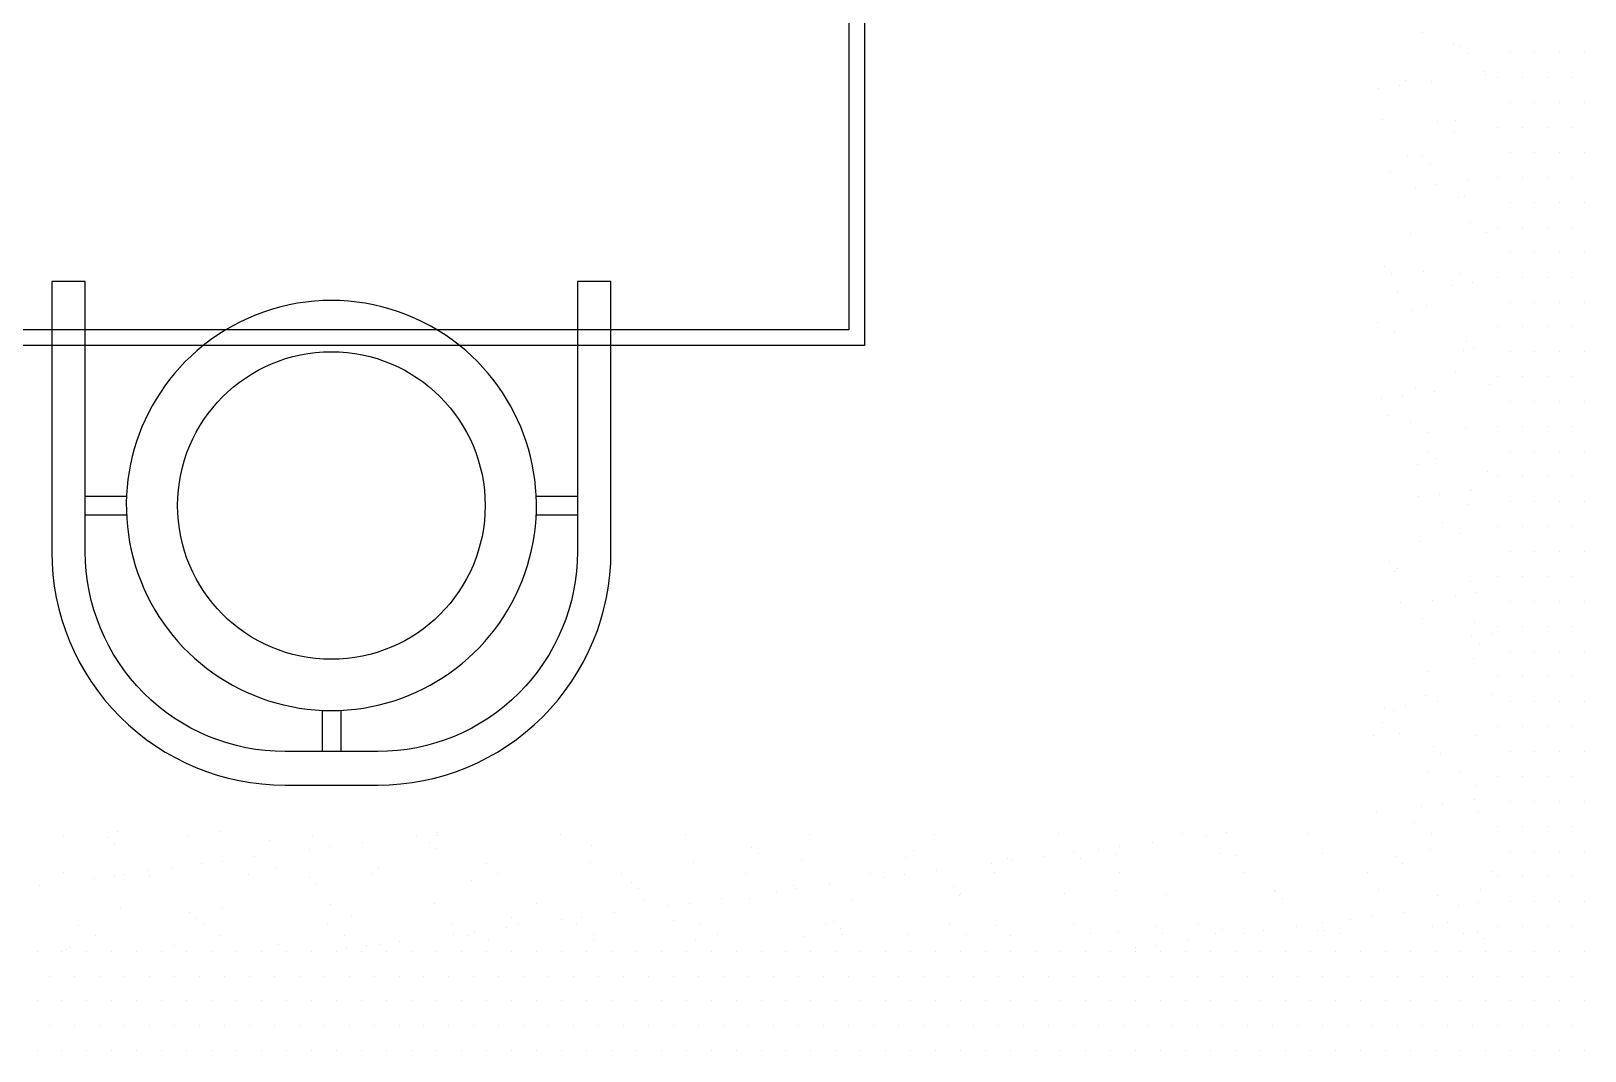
# Model space of a CAD drawing. Extents: x 10.8 to 13.68, y 40.59 to 42.54.
# Drawn here: x 12.511 to 13.678, y 40.594 to 41.36 of the extents above; entities that cross this region are included whole.
import ezdxf

# ---------------------------------------------------------------- set-up
doc = ezdxf.new("R2010")
doc.units = 0
doc.header["$LTSCALE"] = 0.5
doc.layers.get('0').update_dxf_attribs({"linetype": 'CONTINUOUS'})

# ---------------------------------------------------------------- blocks, each defined once
blk = doc.blocks.new('*X0')
at = {"color": 0}
for p, q in [((13.621875, 41.34375), (13.621875, 41.34375)), ((13.640625, 41.34375), (13.640625, 41.34375)), ((13.659375, 41.34375), (13.659375, 41.34375)), ((13.678125, 41.34375), (13.678125, 41.34375)), ((13.6125, 41.325), (13.6125, 41.325)), ((13.63125, 41.325), (13.63125, 41.325)), ((13.65, 41.325), (13.65, 41.325)), ((13.66875, 41.325), (13.66875, 41.325)), ((13.621875, 41.30625), (13.621875, 41.30625)), ((13.640625, 41.30625), (13.640625, 41.30625)), ((13.659375, 41.30625), (13.659375, 41.30625)), ((13.678125, 41.30625), (13.678125, 41.30625)), ((13.6125, 41.2875), (13.6125, 41.2875)), ((13.63125, 41.2875), (13.63125, 41.2875)), ((13.65, 41.2875), (13.65, 41.2875)), ((13.66875, 41.2875), (13.66875, 41.2875)), ((13.621875, 41.26875), (13.621875, 41.26875)), ((13.640625, 41.26875), (13.640625, 41.26875)), ((13.659375, 41.26875), (13.659375, 41.26875)), ((13.678125, 41.26875), (13.678125, 41.26875)), ((13.6125, 41.25), (13.6125, 41.25)), ((13.63125, 41.25), (13.63125, 41.25)), ((13.65, 41.25), (13.65, 41.25)), ((13.66875, 41.25), (13.66875, 41.25)), ((13.621875, 41.23125), (13.621875, 41.23125)), ((13.640625, 41.23125), (13.640625, 41.23125)), ((13.659375, 41.23125), (13.659375, 41.23125)), ((13.678125, 41.23125), (13.678125, 41.23125)), ((13.6125, 41.2125), (13.6125, 41.2125)), ((13.63125, 41.2125), (13.63125, 41.2125)), ((13.65, 41.2125), (13.65, 41.2125)), ((13.66875, 41.2125), (13.66875, 41.2125)), ((13.621875, 41.19375), (13.621875, 41.19375)), ((13.640625, 41.19375), (13.640625, 41.19375)), ((13.659375, 41.19375), (13.659375, 41.19375)), ((13.678125, 41.19375), (13.678125, 41.19375)), ((13.6125, 41.175), (13.6125, 41.175)), ((13.63125, 41.175), (13.63125, 41.175)), ((13.65, 41.175), (13.65, 41.175)), ((13.66875, 41.175), (13.66875, 41.175)), ((13.621875, 41.15625), (13.621875, 41.15625)), ((13.640625, 41.15625), (13.640625, 41.15625)), ((13.659375, 41.15625), (13.659375, 41.15625)), ((13.678125, 41.15625), (13.678125, 41.15625)), ((13.6125, 41.1375), (13.6125, 41.1375)), ((13.63125, 41.1375), (13.63125, 41.1375)), ((13.65, 41.1375), (13.65, 41.1375)), ((13.66875, 41.1375), (13.66875, 41.1375)), ((13.621875, 41.11875), (13.621875, 41.11875)), ((13.640625, 41.11875), (13.640625, 41.11875)), ((13.659375, 41.11875), (13.659375, 41.11875)), ((13.678125, 41.11875), (13.678125, 41.11875)), ((13.6125, 41.1), (13.6125, 41.1)), ((13.63125, 41.1), (13.63125, 41.1)), ((13.65, 41.1), (13.65, 41.1)), ((13.66875, 41.1), (13.66875, 41.1)), ((13.621875, 41.08125), (13.621875, 41.08125)), ((13.640625, 41.08125), (13.640625, 41.08125)), ((13.659375, 41.08125), (13.659375, 41.08125)), ((13.678125, 41.08125), (13.678125, 41.08125)), ((13.6125, 41.0625), (13.6125, 41.0625)), ((13.63125, 41.0625), (13.63125, 41.0625)), ((13.65, 41.0625), (13.65, 41.0625)), ((13.66875, 41.0625), (13.66875, 41.0625)), ((13.621875, 41.04375), (13.621875, 41.04375)), ((13.640625, 41.04375), (13.640625, 41.04375)), ((13.659375, 41.04375), (13.659375, 41.04375)), ((13.678125, 41.04375), (13.678125, 41.04375)), ((13.6125, 41.025), (13.6125, 41.025)), ((13.63125, 41.025), (13.63125, 41.025)), ((13.65, 41.025), (13.65, 41.025)), ((13.66875, 41.025), (13.66875, 41.025)), ((13.621875, 41.00625), (13.621875, 41.00625)), ((13.640625, 41.00625), (13.640625, 41.00625)), ((13.659375, 41.00625), (13.659375, 41.00625)), ((13.678125, 41.00625), (13.678125, 41.00625)), ((13.6125, 40.9875), (13.6125, 40.9875)), ((13.63125, 40.9875), (13.63125, 40.9875)), ((13.65, 40.9875), (13.65, 40.9875)), ((13.66875, 40.9875), (13.66875, 40.9875)), ((13.621875, 40.96875), (13.621875, 40.96875)), ((13.640625, 40.96875), (13.640625, 40.96875)), ((13.659375, 40.96875), (13.659375, 40.96875)), ((13.678125, 40.96875), (13.678125, 40.96875)), ((13.6125, 40.95), (13.6125, 40.95)), ((13.63125, 40.95), (13.63125, 40.95)), ((13.65, 40.95), (13.65, 40.95)), ((13.66875, 40.95), (13.66875, 40.95)), ((13.621875, 40.93125), (13.621875, 40.93125)), ((13.640625, 40.93125), (13.640625, 40.93125)), ((13.659375, 40.93125), (13.659375, 40.93125)), ((13.678125, 40.93125), (13.678125, 40.93125)), ((13.6125, 40.9125), (13.6125, 40.9125)), ((13.63125, 40.9125), (13.63125, 40.9125)), ((13.65, 40.9125), (13.65, 40.9125)), ((13.66875, 40.9125), (13.66875, 40.9125)), ((13.621875, 40.89375), (13.621875, 40.89375)), ((13.640625, 40.89375), (13.640625, 40.89375)), ((13.659375, 40.89375), (13.659375, 40.89375)), ((13.678125, 40.89375), (13.678125, 40.89375)), ((13.6125, 40.875), (13.6125, 40.875)), ((13.63125, 40.875), (13.63125, 40.875)), ((13.65, 40.875), (13.65, 40.875)), ((13.66875, 40.875), (13.66875, 40.875)), ((13.621875, 40.85625), (13.621875, 40.85625)), ((13.640625, 40.85625), (13.640625, 40.85625)), ((13.659375, 40.85625), (13.659375, 40.85625)), ((13.678125, 40.85625), (13.678125, 40.85625)), ((13.6125, 40.8375), (13.6125, 40.8375)), ((13.63125, 40.8375), (13.63125, 40.8375)), ((13.65, 40.8375), (13.65, 40.8375)), ((13.66875, 40.8375), (13.66875, 40.8375)), ((13.621875, 40.81875), (13.621875, 40.81875)), ((13.640625, 40.81875), (13.640625, 40.81875)), ((13.659375, 40.81875), (13.659375, 40.81875)), ((13.678125, 40.81875), (13.678125, 40.81875)), ((13.6125, 40.8), (13.6125, 40.8)), ((13.63125, 40.8), (13.63125, 40.8)), ((13.65, 40.8), (13.65, 40.8)), ((13.66875, 40.8), (13.66875, 40.8)), ((13.621875, 40.78125), (13.621875, 40.78125)), ((13.640625, 40.78125), (13.640625, 40.78125)), ((13.659375, 40.78125), (13.659375, 40.78125)), ((13.678125, 40.78125), (13.678125, 40.78125)), ((13.6125, 40.7625), (13.6125, 40.7625)), ((13.63125, 40.7625), (13.63125, 40.7625)), ((13.65, 40.7625), (13.65, 40.7625)), ((13.66875, 40.7625), (13.66875, 40.7625)), ((13.621875, 40.74375), (13.621875, 40.74375)), ((13.640625, 40.74375), (13.640625, 40.74375)), ((13.659375, 40.74375), (13.659375, 40.74375)), ((13.678125, 40.74375), (13.678125, 40.74375)), ((13.6125, 40.725), (13.6125, 40.725)), ((13.63125, 40.725), (13.63125, 40.725)), ((13.65, 40.725), (13.65, 40.725)), ((13.66875, 40.725), (13.66875, 40.725)), ((13.621875, 40.70625), (13.621875, 40.70625)), ((13.640625, 40.70625), (13.640625, 40.70625)), ((13.659375, 40.70625), (13.659375, 40.70625)), ((13.678125, 40.70625), (13.678125, 40.70625)), ((13.6125, 40.6875), (13.6125, 40.6875)), ((13.63125, 40.6875), (13.63125, 40.6875)), ((13.65, 40.6875), (13.65, 40.6875)), ((13.66875, 40.6875), (13.66875, 40.6875)), ((12.515625, 40.66875), (12.515625, 40.66875)), ((12.534375, 40.66875), (12.534375, 40.66875)), ((12.553125, 40.66875), (12.553125, 40.66875)), ((12.571875, 40.66875), (12.571875, 40.66875)), ((12.590625, 40.66875), (12.590625, 40.66875)), ((12.609375, 40.66875), (12.609375, 40.66875)), ((12.628125, 40.66875), (12.628125, 40.66875)), ((12.646875, 40.66875), (12.646875, 40.66875)), ((12.665625, 40.66875), (12.665625, 40.66875)), ((12.684375, 40.66875), (12.684375, 40.66875)), ((12.703125, 40.66875), (12.703125, 40.66875)), ((12.721875, 40.66875), (12.721875, 40.66875)), ((12.740625, 40.66875), (12.740625, 40.66875)), ((12.759375, 40.66875), (12.759375, 40.66875)), ((12.778125, 40.66875), (12.778125, 40.66875)), ((12.796875, 40.66875), (12.796875, 40.66875)), ((12.815625, 40.66875), (12.815625, 40.66875)), ((12.834375, 40.66875), (12.834375, 40.66875)), ((12.853125, 40.66875), (12.853125, 40.66875)), ((12.871875, 40.66875), (12.871875, 40.66875)), ((12.890625, 40.66875), (12.890625, 40.66875)), ((12.909375, 40.66875), (12.909375, 40.66875)), ((12.928125, 40.66875), (12.928125, 40.66875)), ((12.946875, 40.66875), (12.946875, 40.66875)), ((12.965625, 40.66875), (12.965625, 40.66875)), ((12.984375, 40.66875), (12.984375, 40.66875)), ((13.003125, 40.66875), (13.003125, 40.66875)), ((13.021875, 40.66875), (13.021875, 40.66875)), ((13.040625, 40.66875), (13.040625, 40.66875)), ((13.059375, 40.66875), (13.059375, 40.66875)), ((13.078125, 40.66875), (13.078125, 40.66875)), ((13.096875, 40.66875), (13.096875, 40.66875)), ((13.115625, 40.66875), (13.115625, 40.66875)), ((13.134375, 40.66875), (13.134375, 40.66875)), ((13.153125, 40.66875), (13.153125, 40.66875)), ((13.171875, 40.66875), (13.171875, 40.66875)), ((13.190625, 40.66875), (13.190625, 40.66875)), ((13.209375, 40.66875), (13.209375, 40.66875)), ((13.228125, 40.66875), (13.228125, 40.66875)), ((13.246875, 40.66875), (13.246875, 40.66875)), ((13.265625, 40.66875), (13.265625, 40.66875)), ((13.284375, 40.66875), (13.284375, 40.66875)), ((13.303125, 40.66875), (13.303125, 40.66875)), ((13.321875, 40.66875), (13.321875, 40.66875)), ((13.340625, 40.66875), (13.340625, 40.66875)), ((13.359375, 40.66875), (13.359375, 40.66875)), ((13.378125, 40.66875), (13.378125, 40.66875)), ((13.396875, 40.66875), (13.396875, 40.66875)), ((13.415625, 40.66875), (13.415625, 40.66875)), ((13.434375, 40.66875), (13.434375, 40.66875)), ((13.453125, 40.66875), (13.453125, 40.66875)), ((13.471875, 40.66875), (13.471875, 40.66875)), ((13.490625, 40.66875), (13.490625, 40.66875)), ((13.509375, 40.66875), (13.509375, 40.66875)), ((13.528125, 40.66875), (13.528125, 40.66875)), ((13.546875, 40.66875), (13.546875, 40.66875)), ((13.565625, 40.66875), (13.565625, 40.66875)), ((13.584375, 40.66875), (13.584375, 40.66875)), ((13.603125, 40.66875), (13.603125, 40.66875)), ((13.621875, 40.66875), (13.621875, 40.66875)), ((13.640625, 40.66875), (13.640625, 40.66875)), ((13.659375, 40.66875), (13.659375, 40.66875)), ((13.678125, 40.66875), (13.678125, 40.66875)), ((12.525, 40.65), (12.525, 40.65)), ((12.54375, 40.65), (12.54375, 40.65)), ((12.5625, 40.65), (12.5625, 40.65)), ((12.58125, 40.65), (12.58125, 40.65)), ((12.6, 40.65), (12.6, 40.65)), ((12.61875, 40.65), (12.61875, 40.65)), ((12.6375, 40.65), (12.6375, 40.65)), ((12.65625, 40.65), (12.65625, 40.65)), ((12.675, 40.65), (12.675, 40.65)), ((12.69375, 40.65), (12.69375, 40.65)), ((12.7125, 40.65), (12.7125, 40.65)), ((12.73125, 40.65), (12.73125, 40.65)), ((12.75, 40.65), (12.75, 40.65)), ((12.76875, 40.65), (12.76875, 40.65)), ((12.7875, 40.65), (12.7875, 40.65)), ((12.80625, 40.65), (12.80625, 40.65)), ((12.825, 40.65), (12.825, 40.65)), ((12.84375, 40.65), (12.84375, 40.65)), ((12.8625, 40.65), (12.8625, 40.65)), ((12.88125, 40.65), (12.88125, 40.65)), ((12.9, 40.65), (12.9, 40.65)), ((12.91875, 40.65), (12.91875, 40.65)), ((12.9375, 40.65), (12.9375, 40.65)), ((12.95625, 40.65), (12.95625, 40.65)), ((12.975, 40.65), (12.975, 40.65)), ((12.99375, 40.65), (12.99375, 40.65)), ((13.0125, 40.65), (13.0125, 40.65)), ((13.03125, 40.65), (13.03125, 40.65)), ((13.05, 40.65), (13.05, 40.65)), ((13.06875, 40.65), (13.06875, 40.65)), ((13.0875, 40.65), (13.0875, 40.65)), ((13.10625, 40.65), (13.10625, 40.65)), ((13.125, 40.65), (13.125, 40.65)), ((13.14375, 40.65), (13.14375, 40.65)), ((13.1625, 40.65), (13.1625, 40.65)), ((13.18125, 40.65), (13.18125, 40.65)), ((13.2, 40.65), (13.2, 40.65)), ((13.21875, 40.65), (13.21875, 40.65)), ((13.2375, 40.65), (13.2375, 40.65)), ((13.25625, 40.65), (13.25625, 40.65)), ((13.275, 40.65), (13.275, 40.65)), ((13.29375, 40.65), (13.29375, 40.65)), ((13.3125, 40.65), (13.3125, 40.65)), ((13.33125, 40.65), (13.33125, 40.65)), ((13.35, 40.65), (13.35, 40.65)), ((13.36875, 40.65), (13.36875, 40.65)), ((13.3875, 40.65), (13.3875, 40.65)), ((13.40625, 40.65), (13.40625, 40.65)), ((13.425, 40.65), (13.425, 40.65)), ((13.44375, 40.65), (13.44375, 40.65)), ((13.4625, 40.65), (13.4625, 40.65)), ((13.48125, 40.65), (13.48125, 40.65)), ((13.5, 40.65), (13.5, 40.65)), ((13.51875, 40.65), (13.51875, 40.65)), ((13.5375, 40.65), (13.5375, 40.65)), ((13.55625, 40.65), (13.55625, 40.65)), ((13.575, 40.65), (13.575, 40.65)), ((13.59375, 40.65), (13.59375, 40.65)), ((13.6125, 40.65), (13.6125, 40.65)), ((13.63125, 40.65), (13.63125, 40.65)), ((13.65, 40.65), (13.65, 40.65)), ((13.66875, 40.65), (13.66875, 40.65)), ((12.515625, 40.63125), (12.515625, 40.63125)), ((12.534375, 40.63125), (12.534375, 40.63125)), ((12.553125, 40.63125), (12.553125, 40.63125)), ((12.571875, 40.63125), (12.571875, 40.63125)), ((12.590625, 40.63125), (12.590625, 40.63125)), ((12.609375, 40.63125), (12.609375, 40.63125)), ((12.628125, 40.63125), (12.628125, 40.63125)), ((12.646875, 40.63125), (12.646875, 40.63125)), ((12.665625, 40.63125), (12.665625, 40.63125)), ((12.684375, 40.63125), (12.684375, 40.63125)), ((12.703125, 40.63125), (12.703125, 40.63125)), ((12.721875, 40.63125), (12.721875, 40.63125)), ((12.740625, 40.63125), (12.740625, 40.63125)), ((12.759375, 40.63125), (12.759375, 40.63125)), ((12.778125, 40.63125), (12.778125, 40.63125)), ((12.796875, 40.63125), (12.796875, 40.63125)), ((12.815625, 40.63125), (12.815625, 40.63125)), ((12.834375, 40.63125), (12.834375, 40.63125)), ((12.853125, 40.63125), (12.853125, 40.63125)), ((12.871875, 40.63125), (12.871875, 40.63125)), ((12.890625, 40.63125), (12.890625, 40.63125)), ((12.909375, 40.63125), (12.909375, 40.63125)), ((12.928125, 40.63125), (12.928125, 40.63125)), ((12.946875, 40.63125), (12.946875, 40.63125)), ((12.965625, 40.63125), (12.965625, 40.63125)), ((12.984375, 40.63125), (12.984375, 40.63125)), ((13.003125, 40.63125), (13.003125, 40.63125)), ((13.021875, 40.63125), (13.021875, 40.63125)), ((13.040625, 40.63125), (13.040625, 40.63125)), ((13.059375, 40.63125), (13.059375, 40.63125)), ((13.078125, 40.63125), (13.078125, 40.63125)), ((13.096875, 40.63125), (13.096875, 40.63125)), ((13.115625, 40.63125), (13.115625, 40.63125)), ((13.134375, 40.63125), (13.134375, 40.63125)), ((13.153125, 40.63125), (13.153125, 40.63125)), ((13.171875, 40.63125), (13.171875, 40.63125)), ((13.190625, 40.63125), (13.190625, 40.63125)), ((13.209375, 40.63125), (13.209375, 40.63125)), ((13.228125, 40.63125), (13.228125, 40.63125)), ((13.246875, 40.63125), (13.246875, 40.63125)), ((13.265625, 40.63125), (13.265625, 40.63125)), ((13.284375, 40.63125), (13.284375, 40.63125)), ((13.303125, 40.63125), (13.303125, 40.63125)), ((13.321875, 40.63125), (13.321875, 40.63125)), ((13.340625, 40.63125), (13.340625, 40.63125)), ((13.359375, 40.63125), (13.359375, 40.63125)), ((13.378125, 40.63125), (13.378125, 40.63125)), ((13.396875, 40.63125), (13.396875, 40.63125)), ((13.415625, 40.63125), (13.415625, 40.63125)), ((13.434375, 40.63125), (13.434375, 40.63125)), ((13.453125, 40.63125), (13.453125, 40.63125)), ((13.471875, 40.63125), (13.471875, 40.63125)), ((13.490625, 40.63125), (13.490625, 40.63125)), ((13.509375, 40.63125), (13.509375, 40.63125)), ((13.528125, 40.63125), (13.528125, 40.63125)), ((13.546875, 40.63125), (13.546875, 40.63125)), ((13.565625, 40.63125), (13.565625, 40.63125)), ((13.584375, 40.63125), (13.584375, 40.63125)), ((13.603125, 40.63125), (13.603125, 40.63125)), ((13.621875, 40.63125), (13.621875, 40.63125)), ((13.640625, 40.63125), (13.640625, 40.63125)), ((13.659375, 40.63125), (13.659375, 40.63125)), ((13.678125, 40.63125), (13.678125, 40.63125)), ((12.525, 40.6125), (12.525, 40.6125)), ((12.54375, 40.6125), (12.54375, 40.6125)), ((12.5625, 40.6125), (12.5625, 40.6125)), ((12.58125, 40.6125), (12.58125, 40.6125)), ((12.6, 40.6125), (12.6, 40.6125)), ((12.61875, 40.6125), (12.61875, 40.6125)), ((12.6375, 40.6125), (12.6375, 40.6125)), ((12.65625, 40.6125), (12.65625, 40.6125)), ((12.675, 40.6125), (12.675, 40.6125)), ((12.69375, 40.6125), (12.69375, 40.6125)), ((12.7125, 40.6125), (12.7125, 40.6125)), ((12.73125, 40.6125), (12.73125, 40.6125)), ((12.75, 40.6125), (12.75, 40.6125)), ((12.76875, 40.6125), (12.76875, 40.6125)), ((12.7875, 40.6125), (12.7875, 40.6125)), ((12.80625, 40.6125), (12.80625, 40.6125)), ((12.825, 40.6125), (12.825, 40.6125)), ((12.84375, 40.6125), (12.84375, 40.6125)), ((12.8625, 40.6125), (12.8625, 40.6125)), ((12.88125, 40.6125), (12.88125, 40.6125)), ((12.9, 40.6125), (12.9, 40.6125)), ((12.91875, 40.6125), (12.91875, 40.6125)), ((12.9375, 40.6125), (12.9375, 40.6125)), ((12.95625, 40.6125), (12.95625, 40.6125)), ((12.975, 40.6125), (12.975, 40.6125)), ((12.99375, 40.6125), (12.99375, 40.6125)), ((13.0125, 40.6125), (13.0125, 40.6125)), ((13.03125, 40.6125), (13.03125, 40.6125)), ((13.05, 40.6125), (13.05, 40.6125)), ((13.06875, 40.6125), (13.06875, 40.6125)), ((13.0875, 40.6125), (13.0875, 40.6125)), ((13.10625, 40.6125), (13.10625, 40.6125)), ((13.125, 40.6125), (13.125, 40.6125)), ((13.14375, 40.6125), (13.14375, 40.6125)), ((13.1625, 40.6125), (13.1625, 40.6125)), ((13.18125, 40.6125), (13.18125, 40.6125)), ((13.2, 40.6125), (13.2, 40.6125)), ((13.21875, 40.6125), (13.21875, 40.6125)), ((13.2375, 40.6125), (13.2375, 40.6125)), ((13.25625, 40.6125), (13.25625, 40.6125)), ((13.275, 40.6125), (13.275, 40.6125)), ((13.29375, 40.6125), (13.29375, 40.6125)), ((13.3125, 40.6125), (13.3125, 40.6125)), ((13.33125, 40.6125), (13.33125, 40.6125)), ((13.35, 40.6125), (13.35, 40.6125)), ((13.36875, 40.6125), (13.36875, 40.6125)), ((13.3875, 40.6125), (13.3875, 40.6125)), ((13.40625, 40.6125), (13.40625, 40.6125)), ((13.425, 40.6125), (13.425, 40.6125)), ((13.44375, 40.6125), (13.44375, 40.6125)), ((13.4625, 40.6125), (13.4625, 40.6125)), ((13.48125, 40.6125), (13.48125, 40.6125)), ((13.5, 40.6125), (13.5, 40.6125)), ((13.51875, 40.6125), (13.51875, 40.6125)), ((13.5375, 40.6125), (13.5375, 40.6125)), ((13.55625, 40.6125), (13.55625, 40.6125)), ((13.575, 40.6125), (13.575, 40.6125)), ((13.59375, 40.6125), (13.59375, 40.6125)), ((13.6125, 40.6125), (13.6125, 40.6125)), ((13.63125, 40.6125), (13.63125, 40.6125)), ((13.65, 40.6125), (13.65, 40.6125)), ((13.66875, 40.6125), (13.66875, 40.6125)), ((12.515625, 40.59375), (12.515625, 40.59375)), ((12.534375, 40.59375), (12.534375, 40.59375)), ((12.553125, 40.59375), (12.553125, 40.59375)), ((12.571875, 40.59375), (12.571875, 40.59375)), ((12.590625, 40.59375), (12.590625, 40.59375)), ((12.609375, 40.59375), (12.609375, 40.59375)), ((12.628125, 40.59375), (12.628125, 40.59375)), ((12.646875, 40.59375), (12.646875, 40.59375)), ((12.665625, 40.59375), (12.665625, 40.59375)), ((12.684375, 40.59375), (12.684375, 40.59375)), ((12.703125, 40.59375), (12.703125, 40.59375)), ((12.721875, 40.59375), (12.721875, 40.59375)), ((12.740625, 40.59375), (12.740625, 40.59375)), ((12.759375, 40.59375), (12.759375, 40.59375)), ((12.778125, 40.59375), (12.778125, 40.59375)), ((12.796875, 40.59375), (12.796875, 40.59375)), ((12.815625, 40.59375), (12.815625, 40.59375)), ((12.834375, 40.59375), (12.834375, 40.59375)), ((12.853125, 40.59375), (12.853125, 40.59375)), ((12.871875, 40.59375), (12.871875, 40.59375)), ((12.890625, 40.59375), (12.890625, 40.59375)), ((12.909375, 40.59375), (12.909375, 40.59375)), ((12.928125, 40.59375), (12.928125, 40.59375)), ((12.946875, 40.59375), (12.946875, 40.59375)), ((12.965625, 40.59375), (12.965625, 40.59375)), ((12.984375, 40.59375), (12.984375, 40.59375)), ((13.003125, 40.59375), (13.003125, 40.59375)), ((13.021875, 40.59375), (13.021875, 40.59375)), ((13.040625, 40.59375), (13.040625, 40.59375)), ((13.059375, 40.59375), (13.059375, 40.59375)), ((13.078125, 40.59375), (13.078125, 40.59375)), ((13.096875, 40.59375), (13.096875, 40.59375)), ((13.115625, 40.59375), (13.115625, 40.59375)), ((13.134375, 40.59375), (13.134375, 40.59375)), ((13.153125, 40.59375), (13.153125, 40.59375)), ((13.171875, 40.59375), (13.171875, 40.59375)), ((13.190625, 40.59375), (13.190625, 40.59375)), ((13.209375, 40.59375), (13.209375, 40.59375)), ((13.228125, 40.59375), (13.228125, 40.59375)), ((13.246875, 40.59375), (13.246875, 40.59375)), ((13.265625, 40.59375), (13.265625, 40.59375)), ((13.284375, 40.59375), (13.284375, 40.59375)), ((13.303125, 40.59375), (13.303125, 40.59375)), ((13.321875, 40.59375), (13.321875, 40.59375)), ((13.340625, 40.59375), (13.340625, 40.59375)), ((13.359375, 40.59375), (13.359375, 40.59375)), ((13.378125, 40.59375), (13.378125, 40.59375)), ((13.396875, 40.59375), (13.396875, 40.59375)), ((13.415625, 40.59375), (13.415625, 40.59375)), ((13.434375, 40.59375), (13.434375, 40.59375)), ((13.453125, 40.59375), (13.453125, 40.59375)), ((13.471875, 40.59375), (13.471875, 40.59375)), ((13.490625, 40.59375), (13.490625, 40.59375)), ((13.509375, 40.59375), (13.509375, 40.59375)), ((13.528125, 40.59375), (13.528125, 40.59375)), ((13.546875, 40.59375), (13.546875, 40.59375)), ((13.565625, 40.59375), (13.565625, 40.59375)), ((13.584375, 40.59375), (13.584375, 40.59375)), ((13.603125, 40.59375), (13.603125, 40.59375)), ((13.621875, 40.59375), (13.621875, 40.59375)), ((13.640625, 40.59375), (13.640625, 40.59375)), ((13.659375, 40.59375), (13.659375, 40.59375)), ((13.678125, 40.59375), (13.678125, 40.59375))]:
    blk.add_line(p, q, dxfattribs=at)
blk = doc.blocks.new('*X1')
at = {"color": 0}
for p, q in [((13.5561, 41.3585), (13.5561, 41.3585)), ((13.5793, 41.3507), (13.5793, 41.3507)), ((13.585, 41.3483), (13.585, 41.3483)), ((13.5905, 41.3432), (13.5905, 41.3432)), ((13.5431, 41.323), (13.5431, 41.323)), ((13.5631, 41.3219), (13.5631, 41.3219)), ((13.6016, 41.3295), (13.6016, 41.3295)), ((13.6038, 41.3273), (13.6038, 41.3273)), ((13.5231, 41.3167), (13.5231, 41.3167)), ((13.5387, 41.3187), (13.5387, 41.3187)), ((13.5264, 41.293), (13.5264, 41.293)), ((13.5676, 41.2915), (13.5676, 41.2915)), ((13.5811, 41.2929), (13.5811, 41.2929)), ((13.5803, 41.2834), (13.5803, 41.2834)), ((13.545, 41.2652), (13.545, 41.2652)), ((13.5563, 41.2656), (13.5563, 41.2656)), ((13.5324, 41.2542), (13.5324, 41.2542)), ((13.5618, 41.2606), (13.5618, 41.2606)), ((13.5508, 41.2426), (13.5508, 41.2426)), ((13.5664, 41.2447), (13.5664, 41.2447)), ((13.5908, 41.2479), (13.5908, 41.2479)), ((13.583, 41.2351), (13.583, 41.2351)), ((13.5879, 41.2366), (13.5879, 41.2366)), ((13.5469, 41.2074), (13.5469, 41.2074)), ((13.5919, 41.2163), (13.5919, 41.2163)), ((13.6045, 41.2083), (13.6045, 41.2083)), ((13.5276, 41.1829), (13.5276, 41.1829)), ((13.5331, 41.1779), (13.5331, 41.1779)), ((13.5566, 41.1791), (13.5566, 41.1791)), ((13.5849, 41.1773), (13.5849, 41.1773)), ((13.594, 41.1707), (13.594, 41.1707)), ((13.5377, 41.1632), (13.5377, 41.1632)), ((13.5784, 41.1686), (13.5784, 41.1686)), ((13.5487, 41.1496), (13.5487, 41.1496)), ((13.5592, 41.154), (13.5592, 41.154)), ((13.5227, 41.141), (13.5227, 41.141)), ((13.5353, 41.133), (13.5353, 41.133)), ((13.5891, 41.1266), (13.5891, 41.1266)), ((13.5868, 41.1195), (13.5868, 41.1195)), ((13.5946, 41.1215), (13.5946, 41.1215)), ((13.5809, 41.104), (13.5809, 41.104)), ((13.5506, 41.0918), (13.5506, 41.0918)), ((13.5653, 41.0892), (13.5653, 41.0892)), ((13.6061, 41.0946), (13.6061, 41.0946)), ((13.5253, 41.0839), (13.5253, 41.0839)), ((13.5409, 41.086), (13.5409, 41.086)), ((13.5305, 41.0713), (13.5305, 41.0713)), ((13.5469, 41.0659), (13.5469, 41.0659)), ((13.5596, 41.0579), (13.5596, 41.0579)), ((13.5887, 41.0617), (13.5887, 41.0617)), ((13.5604, 41.0439), (13.5604, 41.0439)), ((13.5525, 41.034), (13.5525, 41.034)), ((13.5659, 41.0389), (13.5659, 41.0389)), ((13.6051, 41.0288), (13.6051, 41.0288)), ((13.553, 41.0099), (13.553, 41.0099)), ((13.5686, 41.012), (13.5686, 41.012)), ((13.592, 41.0149), (13.592, 41.0149)), ((13.593, 41.0152), (13.593, 41.0152)), ((13.5906, 41.0039), (13.5906, 41.0039)), ((13.5711, 40.9908), (13.5711, 40.9908)), ((13.5544, 40.9761), (13.5544, 40.9761)), ((13.5838, 40.9827), (13.5838, 40.9827)), ((13.5317, 40.9613), (13.5317, 40.9613)), ((13.5359, 40.9536), (13.5359, 40.9536)), ((13.5372, 40.9562), (13.5372, 40.9562)), ((13.5925, 40.9461), (13.5925, 40.9461)), ((13.5963, 40.9379), (13.5963, 40.9379)), ((13.5399, 40.9305), (13.5399, 40.9305)), ((13.5633, 40.9323), (13.5633, 40.9323)), ((13.5806, 40.9359), (13.5806, 40.9359)), ((13.5563, 40.9183), (13.5563, 40.9183)), ((13.5954, 40.9157), (13.5954, 40.9157)), ((13.5932, 40.9049), (13.5932, 40.9049)), ((13.608, 40.9076), (13.608, 40.9076)), ((13.5987, 40.8998), (13.5987, 40.8998)), ((13.5601, 40.8784), (13.5601, 40.8784)), ((13.5944, 40.8883), (13.5944, 40.8883)), ((13.5582, 40.8605), (13.5582, 40.8605)), ((13.5676, 40.8565), (13.5676, 40.8565)), ((13.6083, 40.8618), (13.6083, 40.8618)), ((13.5275, 40.8512), (13.5275, 40.8512)), ((13.5346, 40.8496), (13.5346, 40.8496)), ((13.5432, 40.8533), (13.5432, 40.8533)), ((13.5262, 40.8404), (13.5262, 40.8404)), ((13.5388, 40.8323), (13.5388, 40.8323)), ((13.5195, 40.8309), (13.5195, 40.8309)), ((13.5645, 40.8222), (13.5645, 40.8222)), ((13.5963, 40.8305), (13.5963, 40.8305)), ((13.57, 40.8172), (13.57, 40.8172)), ((13.5601, 40.8027), (13.5601, 40.8027)), ((13.5844, 40.8033), (13.5844, 40.8033)), ((13.5961, 40.7933), (13.5961, 40.7933)), ((13.5552, 40.7772), (13.5552, 40.7772)), ((13.5708, 40.7792), (13.5708, 40.7792)), ((13.5952, 40.7825), (13.5952, 40.7825)), ((13.5214, 40.7731), (13.5214, 40.7731)), ((13.5504, 40.7653), (13.5504, 40.7653)), ((13.5982, 40.7727), (13.5982, 40.7727)), ((12.5354, 40.7553), (12.5354, 40.7553)), ((12.5683, 40.7543), (12.5683, 40.7543)), ((12.5762, 40.7588), (12.5762, 40.7588)), ((12.6288, 40.7555), (12.6288, 40.7555)), ((12.653, 40.7585), (12.653, 40.7585)), ((12.6902, 40.7516), (12.6902, 40.7516)), ((12.7222, 40.7557), (12.7222, 40.7557)), ((12.76, 40.7502), (12.76, 40.7502)), ((12.8008, 40.7555), (12.8008, 40.7555)), ((12.8102, 40.7506), (12.8102, 40.7506)), ((12.8157, 40.7558), (12.8157, 40.7558)), ((12.8164, 40.7576), (12.8164, 40.7576)), ((12.9091, 40.756), (12.9091, 40.756)), ((13.0025, 40.7562), (13.0025, 40.7562)), ((13.0959, 40.7563), (13.0959, 40.7563)), ((13.1894, 40.7565), (13.1894, 40.7565)), ((13.2828, 40.7567), (13.2828, 40.7567)), ((13.353, 40.7506), (13.353, 40.7506)), ((13.3762, 40.7569), (13.3762, 40.7569)), ((13.3937, 40.7559), (13.3937, 40.7559)), ((13.4093, 40.758), (13.4093, 40.758)), ((13.4696, 40.757), (13.4696, 40.757)), ((13.5631, 40.7572), (13.5631, 40.7572)), ((12.5739, 40.7492), (12.5739, 40.7492)), ((12.6793, 40.7395), (12.6793, 40.7395)), ((12.72, 40.7449), (12.72, 40.7449)), ((12.7356, 40.747), (12.7356, 40.747)), ((12.8157, 40.7455), (12.8157, 40.7455)), ((12.932, 40.748), (12.932, 40.748)), ((13.0521, 40.7469), (13.0521, 40.7469)), ((13.0576, 40.7419), (13.0576, 40.7419)), ((13.1679, 40.7388), (13.1679, 40.7388)), ((13.1739, 40.7443), (13.1739, 40.7443)), ((13.2447, 40.7385), (13.2447, 40.7385)), ((13.2722, 40.7399), (13.2722, 40.7399)), ((13.2939, 40.7432), (13.2939, 40.7432)), ((13.3129, 40.7453), (13.3129, 40.7453)), ((13.3257, 40.7414), (13.3257, 40.7414)), ((13.3286, 40.7473), (13.3286, 40.7473)), ((13.4042, 40.7424), (13.4042, 40.7424)), ((13.4157, 40.7406), (13.4157, 40.7406)), ((13.4809, 40.742), (13.4809, 40.742)), ((13.5358, 40.7396), (13.5358, 40.7396)), ((13.562, 40.7449), (13.562, 40.7449)), ((12.5358, 40.7278), (12.5358, 40.7278)), ((12.5985, 40.7289), (12.5985, 40.7289)), ((12.6168, 40.7307), (12.6168, 40.7307)), ((12.6393, 40.7343), (12.6393, 40.7343)), ((12.6549, 40.7363), (12.6549, 40.7363)), ((12.6953, 40.7317), (12.6953, 40.7317)), ((12.7678, 40.7267), (12.7678, 40.7267)), ((12.7721, 40.7314), (12.7721, 40.7314)), ((12.8531, 40.7343), (12.8531, 40.7343)), ((12.8612, 40.7268), (12.8612, 40.7268)), ((12.9316, 40.7353), (12.9316, 40.7353)), ((12.9546, 40.727), (12.9546, 40.727)), ((13.0084, 40.7349), (13.0084, 40.7349)), ((13.048, 40.7272), (13.048, 40.7272)), ((13.0894, 40.7378), (13.0894, 40.7378)), ((13.1415, 40.7273), (13.1415, 40.7273)), ((13.1914, 40.7293), (13.1914, 40.7293)), ((13.2322, 40.7347), (13.2322, 40.7347)), ((13.2349, 40.7275), (13.2349, 40.7275)), ((13.2478, 40.7367), (13.2478, 40.7367)), ((13.2994, 40.7382), (13.2994, 40.7382)), ((13.3283, 40.7277), (13.3283, 40.7277)), ((13.4217, 40.7278), (13.4217, 40.7278)), ((13.5152, 40.728), (13.5152, 40.728)), ((13.5413, 40.7345), (13.5413, 40.7345)), ((13.6086, 40.7282), (13.6086, 40.7282)), ((12.5178, 40.7183), (12.5178, 40.7183)), ((12.5585, 40.7236), (12.5585, 40.7236)), ((12.5741, 40.7257), (12.5741, 40.7257)), ((12.5809, 40.7263), (12.5809, 40.7263)), ((12.6, 40.7253), (12.6, 40.7253)), ((12.6744, 40.7265), (12.6744, 40.7265)), ((12.72, 40.7243), (12.72, 40.7243)), ((12.7255, 40.7192), (12.7255, 40.7192)), ((12.8418, 40.7216), (12.8418, 40.7216)), ((12.9619, 40.7206), (12.9619, 40.7206)), ((12.9674, 40.7155), (12.9674, 40.7155)), ((13.0837, 40.7179), (13.0837, 40.7179)), ((13.0863, 40.7155), (13.0863, 40.7155)), ((13.1107, 40.7187), (13.1107, 40.7187)), ((13.1514, 40.724), (13.1514, 40.724)), ((13.1671, 40.7261), (13.1671, 40.7261)), ((13.2037, 40.7169), (13.2037, 40.7169)), ((13.5233, 40.7153), (13.5233, 40.7153)), ((12.7359, 40.7036), (12.7359, 40.7036)), ((12.8144, 40.7046), (12.8144, 40.7046)), ((12.8911, 40.7042), (12.8911, 40.7042)), ((12.9722, 40.7071), (12.9722, 40.7071)), ((13.0055, 40.7048), (13.0055, 40.7048)), ((13.0299, 40.708), (13.0299, 40.708)), ((13.0507, 40.7081), (13.0507, 40.7081)), ((13.0707, 40.7134), (13.0707, 40.7134)), ((13.1274, 40.7078), (13.1274, 40.7078)), ((13.2085, 40.7107), (13.2085, 40.7107)), ((13.2093, 40.7118), (13.2093, 40.7118)), ((13.287, 40.7117), (13.287, 40.7117)), ((13.3255, 40.7143), (13.3255, 40.7143)), ((13.3637, 40.7113), (13.3637, 40.7113)), ((13.4448, 40.7143), (13.4448, 40.7143)), ((13.4456, 40.7132), (13.4456, 40.7132)), ((13.4511, 40.7082), (13.4511, 40.7082)), ((13.5674, 40.7106), (13.5674, 40.7106)), ((13.5985, 40.7052), (13.5985, 40.7052)), ((13.6, 40.7149), (13.6, 40.7149)), ((12.5781, 40.701), (12.5781, 40.701)), ((12.6298, 40.698), (12.6298, 40.698)), ((12.6354, 40.6929), (12.6354, 40.6929)), ((12.6549, 40.7007), (12.6549, 40.7007)), ((12.7516, 40.6953), (12.7516, 40.6953)), ((12.8717, 40.6943), (12.8717, 40.6943)), ((12.9092, 40.6921), (12.9092, 40.6921)), ((12.9248, 40.6942), (12.9248, 40.6942)), ((12.9492, 40.6974), (12.9492, 40.6974)), ((12.9899, 40.7028), (12.9899, 40.7028)), ((12.9935, 40.6916), (12.9935, 40.6916)), ((13.5021, 40.6925), (13.5021, 40.6925)), ((13.5177, 40.6946), (13.5177, 40.6946)), ((13.5421, 40.6978), (13.5421, 40.6978)), ((13.5829, 40.7032), (13.5829, 40.7032)), ((12.547, 40.6883), (12.547, 40.6883)), ((12.5596, 40.6802), (12.5596, 40.6802)), ((12.6404, 40.6884), (12.6404, 40.6884)), ((12.653, 40.6804), (12.653, 40.6804)), ((12.7338, 40.6886), (12.7338, 40.6886)), ((12.7465, 40.6805), (12.7465, 40.6805)), ((12.8272, 40.6888), (12.8272, 40.6888)), ((12.8284, 40.6815), (12.8284, 40.6815)), ((12.8399, 40.6807), (12.8399, 40.6807)), ((12.844, 40.6836), (12.844, 40.6836)), ((12.8684, 40.6868), (12.8684, 40.6868)), ((12.8772, 40.6892), (12.8772, 40.6892)), ((12.9207, 40.6889), (12.9207, 40.6889)), ((12.9333, 40.6809), (12.9333, 40.6809)), ((13.0141, 40.6891), (13.0141, 40.6891)), ((13.0267, 40.6811), (13.0267, 40.6811)), ((13.0913, 40.68), (13.0913, 40.68)), ((13.1075, 40.6893), (13.1075, 40.6893)), ((13.1135, 40.6906), (13.1135, 40.6906)), ((13.1191, 40.6855), (13.1191, 40.6855)), ((13.1202, 40.6812), (13.1202, 40.6812)), ((13.1698, 40.681), (13.1698, 40.681)), ((13.2009, 40.6895), (13.2009, 40.6895)), ((13.2136, 40.6814), (13.2136, 40.6814)), ((13.2354, 40.6879), (13.2354, 40.6879)), ((13.2465, 40.6807), (13.2465, 40.6807)), ((13.2944, 40.6896), (13.2944, 40.6896)), ((13.307, 40.6816), (13.307, 40.6816)), ((13.3276, 40.6836), (13.3276, 40.6836)), ((13.3554, 40.6869), (13.3554, 40.6869)), ((13.3609, 40.6818), (13.3609, 40.6818)), ((13.3878, 40.6898), (13.3878, 40.6898)), ((13.4004, 40.6817), (13.4004, 40.6817)), ((13.4061, 40.6846), (13.4061, 40.6846)), ((13.4214, 40.6819), (13.4214, 40.6819)), ((13.437, 40.6839), (13.437, 40.6839)), ((13.4614, 40.6872), (13.4614, 40.6872)), ((13.4772, 40.6842), (13.4772, 40.6842)), ((13.4812, 40.69), (13.4812, 40.69)), ((13.4828, 40.6842), (13.4828, 40.6842)), ((13.4939, 40.6819), (13.4939, 40.6819)), ((13.5639, 40.6871), (13.5639, 40.6871)), ((13.5746, 40.6901), (13.5746, 40.6901)), ((13.5873, 40.6821), (13.5873, 40.6821)), ((13.5973, 40.6832), (13.5973, 40.6832)), ((12.5376, 40.67), (12.5376, 40.67)), ((12.5397, 40.6716), (12.5397, 40.6716)), ((12.6187, 40.6729), (12.6187, 40.6729)), ((12.6972, 40.6739), (12.6972, 40.6739)), ((12.7477, 40.6709), (12.7477, 40.6709)), ((12.7633, 40.6729), (12.7633, 40.6729)), ((12.7739, 40.6735), (12.7739, 40.6735)), ((12.7877, 40.6761), (12.7877, 40.6761)), ((12.855, 40.6765), (12.855, 40.6765)), ((12.9335, 40.6775), (12.9335, 40.6775)), ((13.0102, 40.6771), (13.0102, 40.6771)), ((13.3406, 40.6713), (13.3406, 40.6713)), ((13.3562, 40.6733), (13.3562, 40.6733)), ((13.3806, 40.6765), (13.3806, 40.6765)), ((13.6028, 40.6781), (13.6028, 40.6781))]:
    blk.add_line(p, q, dxfattribs=at)

msp = doc.modelspace()

# ---------------------------------------------------------------- linework, layer by layer
at = {"color": 0}
for p, q in [((12.5519, 41.0104), (12.5829, 41.0104)), ((12.8906, 41.0104), (12.9215, 41.0104)), ((12.5519, 40.9964), (12.5829, 40.9964)), ((12.8906, 40.9964), (12.9215, 40.9964)), ((12.7297, 40.8496), (12.7297, 40.8186)), ((12.7437, 40.8496), (12.7437, 40.8186))]:
    msp.add_line(p, q, dxfattribs=at)
for points in [[(11.337, 42.0237), (13.137, 42.0237), (13.137, 41.1237), (11.337, 41.1237)], [(11.3486, 42.0121), (13.1254, 42.0121), (13.1254, 41.1353), (11.3486, 41.1353)]]:
    msp.add_lwpolyline(points, close=True, dxfattribs=at)
for points in [[(12.5519, 41.1237), (12.5519, 41.1716), (12.5267, 41.1716), (12.5267, 41.1237, 0.414214)], [(12.9467, 41.1237), (12.9467, 41.1716), (12.9215, 41.1716), (12.9215, 41.1237, -0.414214)], [(12.5267, 41.1237), (12.5267, 40.9686, 0.414214), (12.7019, 40.7934), (12.7715, 40.7934, 0.414214), (12.9467, 40.9686), (12.9467, 41.1237)], [(12.9215, 41.1237), (12.9215, 40.9686, -0.414214), (12.7715, 40.8186), (12.7019, 40.8186, -0.414214), (12.5519, 40.9686), (12.5519, 41.1237)]]:
    msp.add_lwpolyline(points, format="xyb", dxfattribs=at)
msp.add_circle((12.7367, 41.0034), 0.1155, dxfattribs=at)
for start, end in [(51.3529, 128.6471), (128.6471, 51.3529)]:
    msp.add_arc((12.7367, 41.0034), 0.154, start, end, dxfattribs=at)

# ---------------------------------------------------------------- block references
for name in ['*X0', '*X1']:
    msp.add_blockref(name, (0, 0), dxfattribs=at)

doc.saveas('drawing.dxf')
